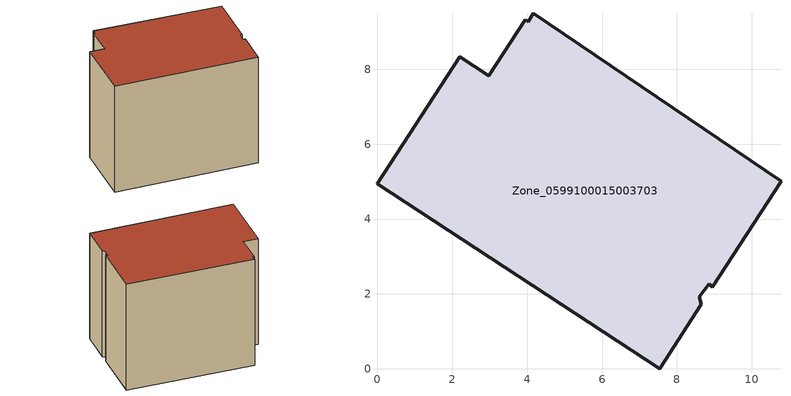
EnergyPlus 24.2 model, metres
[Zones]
Zone_0599100015003703
 floor ground (C_G): 4.03,9.27 4.16,9.5 10.78,5.01 8.95,2.17 8.87,2.27 8.6,1.92 8.65,1.73 7.54,0 0,4.94 2.2,8.34 2.98,7.83 3.94,9.32 z0.8
 wall outside (C_F): 2.2,8.34 0,4.94 7.54,0 8.65,1.73 8.6,1.92 8.87,2.27 8.95,2.17 10.78,5.01 4.16,9.5 4.03,9.27 3.94,9.32 2.98,7.83 2.2,8.34 z0.8:8.16
 roof outside (C_R): 4.16,9.5 4.03,9.27 3.94,9.32 2.98,7.83 2.2,8.34 0,4.94 7.54,0 8.65,1.73 8.6,1.92 8.87,2.27 8.95,2.17 10.78,5.01 z8.16
[BUILDING]
Pand.0599100015003703: North Axis=0; Terrain=City; Loads Convergence Tolerance Value=0.04; Temperature Convergence Tolerance Value=0.4; Solar Distribution=FullExterior; Maximum Number of Warmup Days=25; Minimum Number of Warmup Days=1
[Site:Location]
Rotterdam.The.Hague.AP_ZH_NLD Design_Conditions: Latitude=51.96; Longitude=4.45; Time Zone=1; Elevation=-4.5
[SITE:GROUNDTEMPERATURE:BUILDINGSURFACE]
18, 18, 18, 18, 18, 18, 18, 18, 18, 18, 18, 18
[MATERIAL] Thermal Absorptance=0.9; Solar Absorptance=0.7; Visible Absorptance=0.7
Name | Roughness | Thickness | Conductivity | Density | Specific Heat
G.TI.1965-1974 | MediumSmooth | 0.15 | 0.882353 | 540 | 1210
F.TI.1965-1974 | Rough | 0.3 | 0.697674 | 1920 | 840
R.TI.1965-1974 | MediumRough | 0.2 | 0.232558 | 1500 | 1000
[CONSTRUCTION]
C_G: G.TI.1965-1974
C_F: F.TI.1965-1974
C_R: R.TI.1965-1974
[ZONE]
Zone_0599100015003703: Type=1; Multiplier=1; Ceiling Height=Autocalculate; Volume=Autocalculate; Floor Area=autocalculate; Part of Total Floor Area=Yes
[ZONEINFILTRATION:DESIGNFLOWRATE]
Infil_Zone_0599100015003703: Zone or ZoneList or Space or SpaceList=Zone_0599100015003703; Schedule=AlwaysOn; Design Flow Rate Calculation Method=Flow/Area; Flow Rate per Floor Area=0.003; Constant Term Coefficient=1; Temperature Term Coefficient=0; Velocity Term Coefficient=0; Velocity Squared Term Coefficient=0
[HVACTEMPLATE:ZONE:IDEALLOADSAIRSYSTEM]
Zone_0599100015003703: Maximum Heating Supply Air Temperature=50; Minimum Cooling Supply Air Temperature=13; Maximum Heating Supply Air Humidity Ratio=0.0156; Minimum Cooling Supply Air Humidity Ratio=0.0077; Heating Limit=NoLimit; Cooling Limit=NoLimit; Dehumidification Control Type=ConstantSensibleHeatRatio; Cooling Sensible Heat Ratio=0.7; Dehumidification Setpoint=60; Humidification Control Type=None; Humidification Setpoint=30; Outdoor Air Method=None; Outdoor Air Flow Rate per Person=0.00944; Outdoor Air Flow Rate per Zone Floor Area=0; Outdoor Air Flow Rate per Zone=0; Demand Controlled Ventilation Type=None; Outdoor Air Economizer Type=NoEconomizer; Heat Recovery Type=None; Sensible Heat Recovery Effectiveness=0.7; Latent Heat Recovery Effectiveness=0.65
[ZONECONTROL:THERMOSTAT]
ThermostatControl_Zone_0599100015003703: Zone or ZoneList=Zone_0599100015003703; Control Type Schedule=DualSetpointControlType; Control 1=Thermostat_Zone_0599100015003703; Temperature Difference Between Cutout And Setpoint=0
[THERMOSTATSETPOINT:DUALSETPOINT]
Thermostat_Zone_0599100015003703: Heating Setpoint Temperature Schedule=HeatingSetpoint_Zone_0599100015003703; Cooling Setpoint Temperature Schedule=CoolingSetpoint_Zone_0599100015003703
[SCHEDULE:COMPACT]
HeatingSetpoint_Zone_0599100015003703: Through: 12/31, For: AllDays, Until: 24:00, 21
CoolingSetpoint_Zone_0599100015003703: Through: 12/31, For: AllDays, Until: 24:00, 24
DualSetpointControlType: Through: 12/31, For: AllDays, Until: 24:00, 4
AlwaysOn: Through: 12/31, For: AllDays, Until: 24:00, 1
